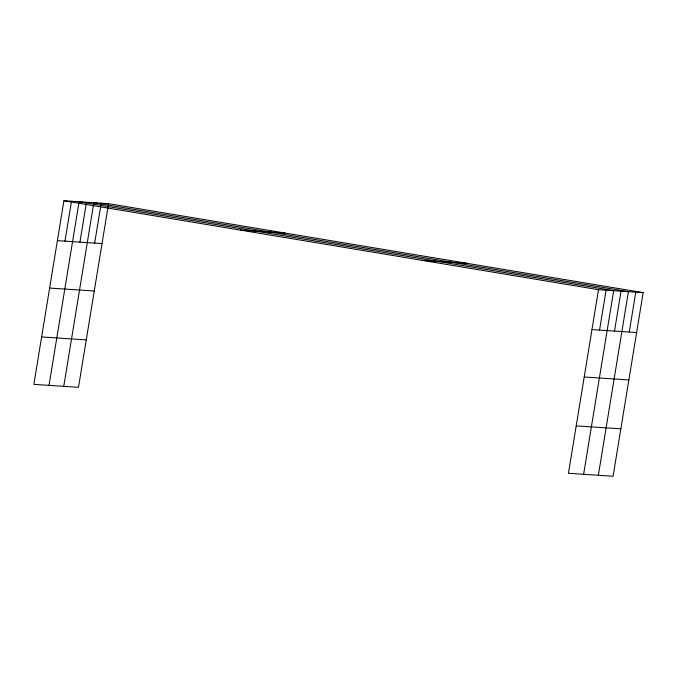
<?xml version="1.0" encoding="UTF-8"?>
<svg xmlns="http://www.w3.org/2000/svg" width="677" height="677" viewBox="0 0 677 677"><rect width="100%" height="100%" fill="white"/><g stroke="black" fill="none" stroke-linecap="round" stroke-linejoin="round"><path stroke-width="1.02" d="M108.565 203.684L63.917 200.756L33.85 384.375L78.498 387.312L108.565 203.684L643.15 292.625L613.083 476.244L568.435 473.316L598.502 289.688L643.15 292.625M64.975 241.139L71.508 201.255M49.032 385.374L79.099 201.746L613.684 290.687L583.616 474.315M79.937 242.121L86.47 202.237M63.765 386.339L93.832 202.719L628.417 291.66L598.35 475.279M94.67 243.085L101.203 203.202M599.56 330.071L606.093 290.188M614.521 331.053L621.046 291.169M629.255 332.026L635.779 292.142M240.335 230.104L284.983 233.04M422.093 260.34L466.741 263.277M57.384 240.64L102.032 243.568M49.624 288.072L94.264 291.008M591.969 329.572L636.617 332.509M41.619 336.943L86.267 339.879M584.2 377.004L628.848 379.941M576.203 425.875L620.851 428.812M63.917 200.756L598.502 289.688"/></g></svg>
